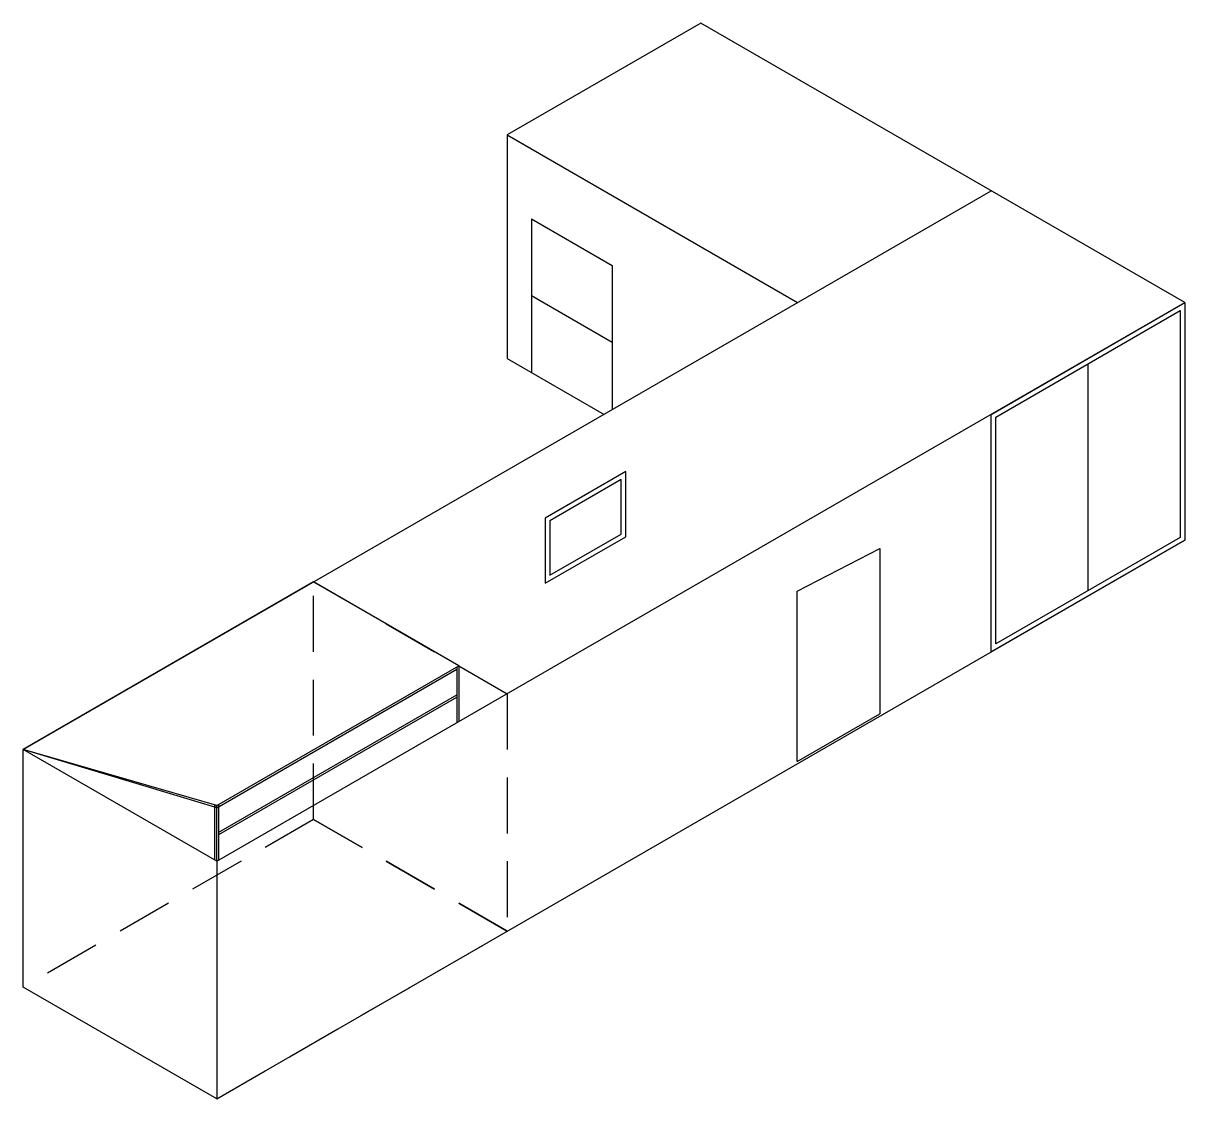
# Model space of a CAD drawing. Header units: inches. Extents: x -42 to 2630, y -351 to 441.
# Drawn here: x 2131 to 2629.9, y -244.8 to 217.2 of the extents above; entities that cross this region are included whole.
import ezdxf

# ---------------------------------------------------------------- set-up
doc = ezdxf.new("R2010")
doc.units = ezdxf.units.IN
doc.header["$LTSCALE"] = 48
doc.header["$MEASUREMENT"] = 0
doc.linetypes.add('DASHED', pattern=[0.75, 0.5, -0.25])
for name, color, linetype in [('VMP-BURNROOM', 2, 'DASHED'), ('VMP-ROOF', 72, 'Continuous'), ('VMP-WALL', 72, 'Continuous')]:
    doc.layers.add(name, color=color, linetype=linetype)

msp = doc.modelspace()

# ---------------------------------------------------------------- linework, layer by layer
at = {"layer": 'VMP-BURNROOM'}
for points in [[(2255.74, -124.85), (2255.74, -22.85), (2338.88, -70.85), (2338.88, -172.85)], [(2214.17, -244.85), (2338.88, -172.85), (2255.74, -124.85), (2131.03, -196.85)], [(2255.74, -124.85), (2338.88, -172.85)]]:
    msp.add_lwpolyline(points, dxfattribs=at)
at = {"layer": 'VMP-ROOF'}
for points in [[(2214.17, -118.85), (2318.09, -58.85), (2255.74, -22.85), (2131.03, -94.85)], [(2317.23, -59.35), (2317.23, -83.35)], [(2318.09, -58.85), (2318.09, -82.85)], [(2214.17, -119.84), (2317.23, -60.34)], [(2215.04, -130.35), (2317.23, -71.35)], [(2215.04, -131.35), (2317.23, -72.35)], [(2214.17, -142.85), (2214.17, -118.85), (2131.03, -94.85)], [(2213.33, -118.61), (2213.33, -119.59), (2131.03, -94.85)], [(2213.33, -142.36), (2213.33, -118.61)], [(2214.17, -119.84), (2213.33, -119.59)], [(2215.04, -142.35), (2215.04, -118.35)]]:
    msp.add_lwpolyline(points, dxfattribs=at)
at = {"layer": 'VMP-WALL'}
for p, q in [((2338.88, 169.15), (2349.27, 163.15)), ((2349.27, 133.15), (2383.91, 113.15)), ((2383.91, 113.15), (2383.91, 51.15))]:
    msp.add_line(p, q, dxfattribs=at)
for points in [[(2422.02, 217.15), (2338.88, 169.15)], [(2629.86, 97.15), (2422.02, 217.15)], [(2338.88, 169.15), (2463.59, 97.15)], [(2338.88, 169.15), (2338.88, 73.15), (2380.45, 49.15)], [(2131.03, -94.85), (2546.72, 145.15)], [(2349.27, 133.15), (2349.27, 67.15)], [(2349.27, 100.15), (2383.91, 80.15)], [(2214.17, -142.85), (2629.86, 97.15)], [(2546.72, 49.15), (2629.86, 97.15), (2629.86, -4.85), (2546.72, -52.85), (2546.72, 49.15)], [(2629.86, 97.15), (2629.86, -4.85)], [(2588.29, 70.84), (2588.29, -26.54)], [(2355.19, 4.57), (2355.19, -23.43), (2389.83, -3.43), (2389.83, 24.57), (2355.19, 4.57)], [(2214.17, -244.85), (2629.86, -4.85)], [(2463.35, -99.99), (2463.35, -26.79), (2498.91, -8.48), (2498.91, -79.45)], [(2463.34, -99.98), (2498.91, -79.45)], [(2214.17, -142.85), (2131.03, -94.85)], [(2131.03, -196.85), (2131.03, -94.85)], [(2214.17, -142.85), (2214.17, -244.85)], [(2214.17, -244.85), (2131.03, -196.85)]]:
    msp.add_lwpolyline(points, dxfattribs=at)
for points in [[(2548.72, 48), (2627.86, 93.69), (2627.86, -3.69), (2548.72, -49.38)], [(2357.19, 3.42), (2357.19, -19.96), (2387.83, -2.27), (2387.83, 21.11)]]:
    msp.add_lwpolyline(points, close=True, dxfattribs=at)

doc.saveas('drawing.dxf')
